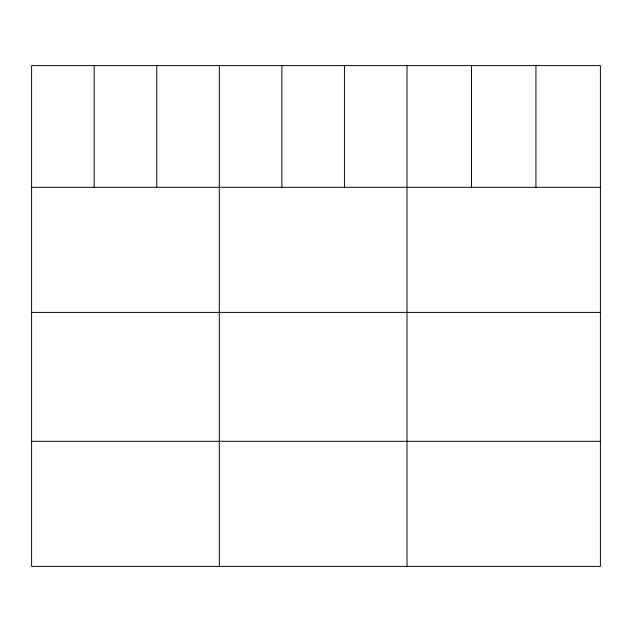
<?xml version="1.0" encoding="UTF-8"?>
<svg xmlns="http://www.w3.org/2000/svg" width="632" height="632" viewBox="0 0 632 632"><rect width="100%" height="100%" fill="white"/><g stroke="black" fill="none" stroke-linecap="round" stroke-linejoin="round"><path stroke-width="0.95" d="M600.4 187.293L600.4 566.398L31.6 566.398L31.6 65.602L600.4 65.602L600.4 187.293L31.6 187.293M31.6 312.398L600.4 312.398M31.6 441.294L600.4 441.294M535.936 65.602L535.936 187.293M471.472 65.602L471.472 187.293M407.008 65.602L407.008 566.398M344.44 65.602L344.44 187.293M281.872 65.602L281.872 187.293M219.304 65.602L219.304 566.398M156.736 65.602L156.736 187.293M94.168 65.602L94.168 187.293"/></g></svg>
